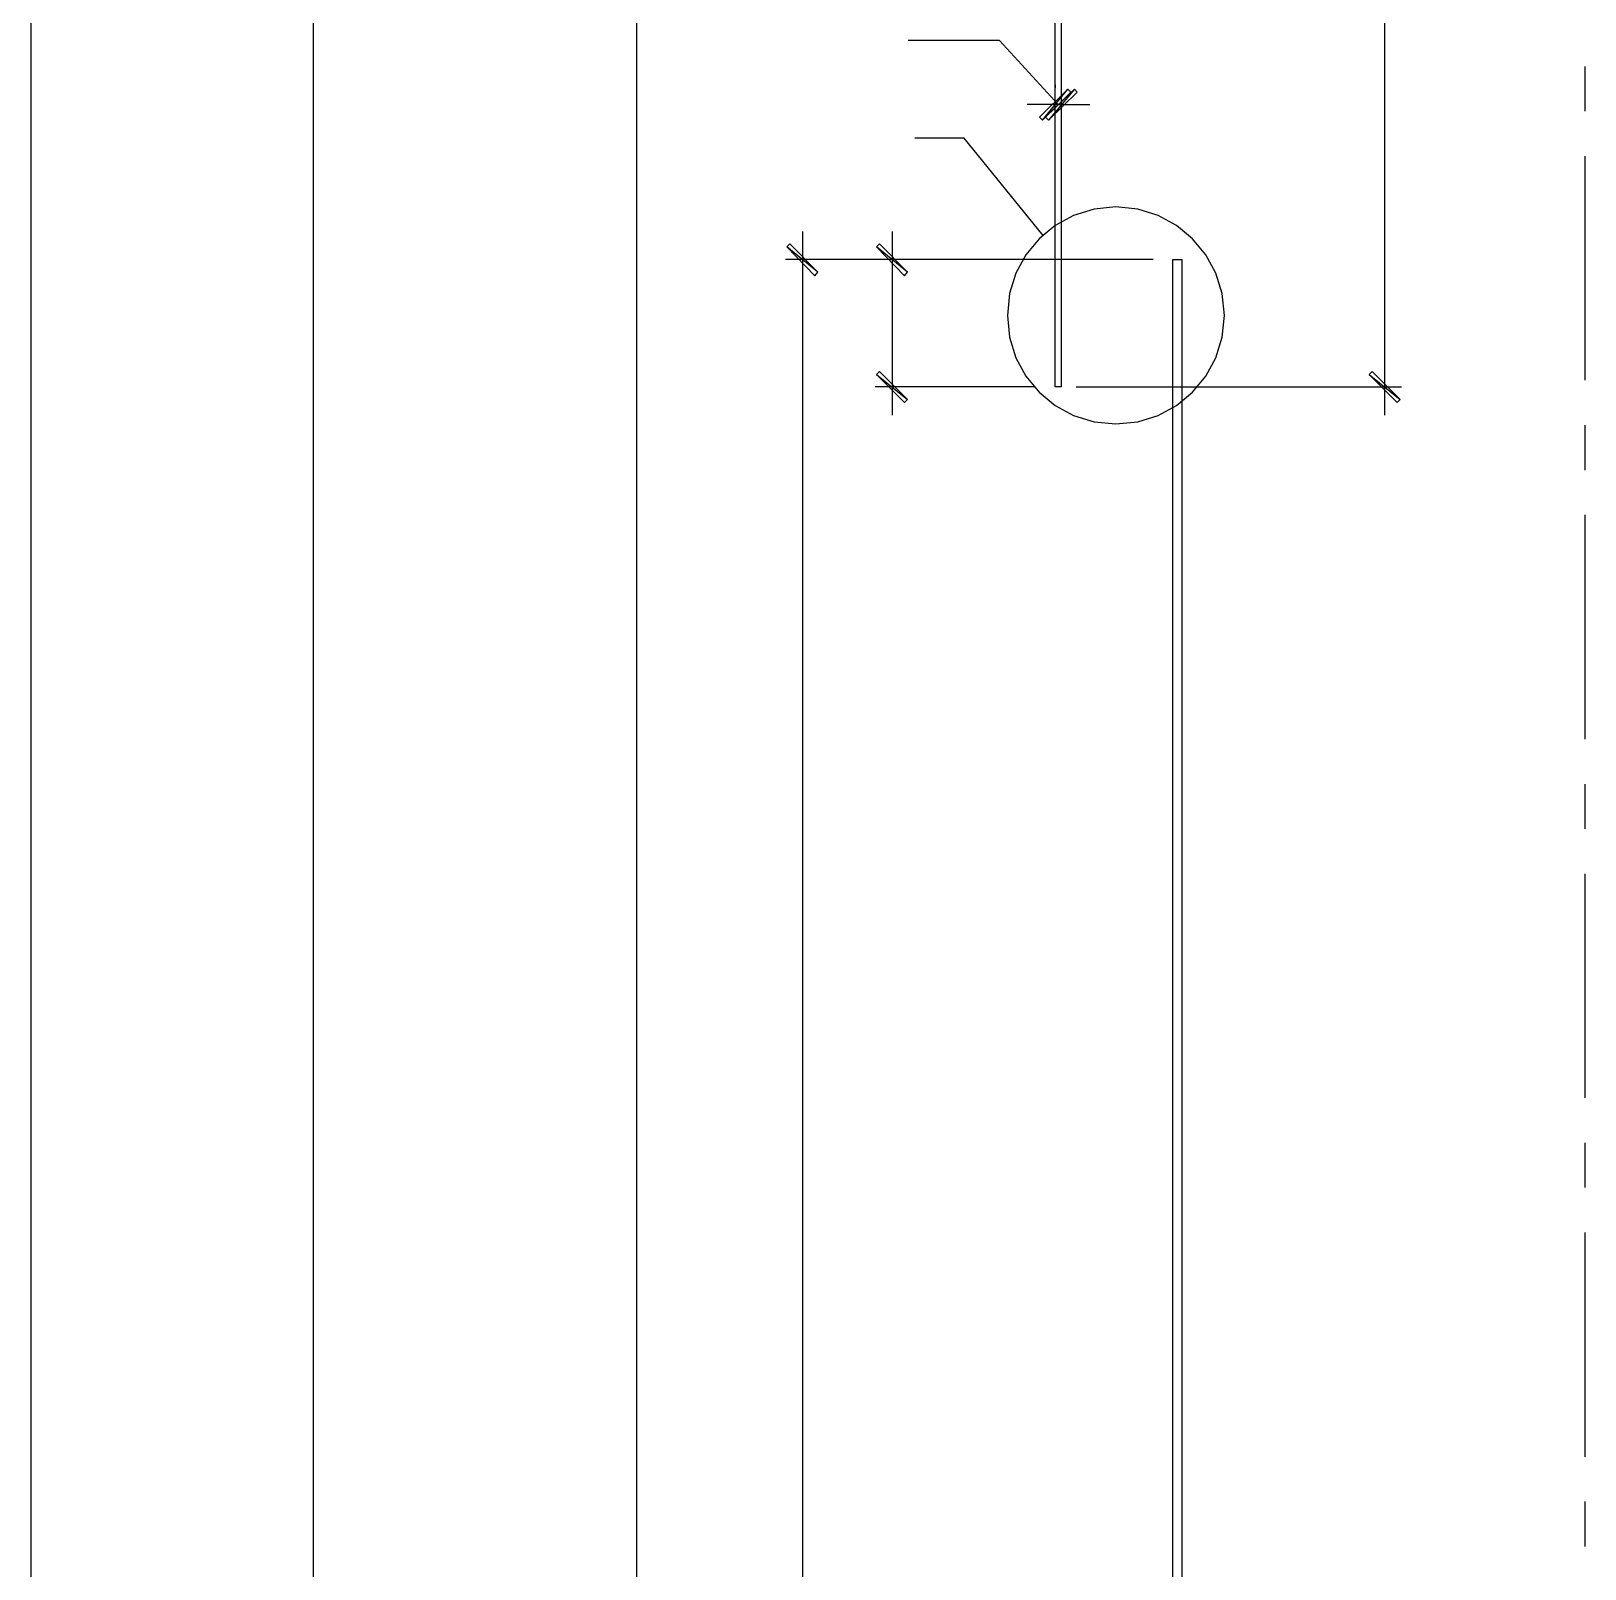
# Model space of a CAD drawing. Extents: x -1 to 315, y 0 to 224.
# Drawn here: x 0 to 29.11, y 167.76 to 196.56 of the extents above; entities that cross this region are included whole.
import ezdxf

# ---------------------------------------------------------------- set-up
doc = ezdxf.new("R2010")
doc.units = 0
doc.header["$MEASUREMENT"] = 0
doc.layers.add('UNDERLAY', color=8, linetype='Continuous')

msp = doc.modelspace()

# ---------------------------------------------------------------- linework, layer by layer
at = {"layer": 'UNDERLAY'}
for p, q in [((0.004, 0), (0.004, 222.502)), ((5.291, 221.191), (5.291, 1.322)), ((11.35, 41.723), (11.35, 206.563)), ((25.362, 206.563), (25.362, 189.37)), ((19.191, 189.897), (19.191, 206.037)), ((19.303, 206.037), (19.303, 189.897)), ((18.149, 196.382), (16.435, 196.382)), ((19.246, 195.183), (18.149, 196.382)), ((29.115, 195.9), (29.115, 195.06)), ((19.426, 195.475), (18.899, 194.948)), ((18.955, 194.892), (19.426, 195.475)), ((18.955, 194.892), (19.426, 195.475)), ((19.482, 195.418), (18.955, 194.892)), ((19.011, 194.948), (19.549, 195.475)), ((19.549, 195.475), (19.067, 194.892)), ((19.549, 195.475), (19.067, 194.892)), ((19.067, 194.892), (19.605, 195.418)), ((19.191, 195.553), (19.191, 195.497)), ((19.303, 195.553), (19.303, 195.497)), ((19.426, 195.475), (19.482, 195.418)), ((19.605, 195.418), (19.549, 195.475)), ((19.191, 195.183), (18.664, 195.183)), ((19.303, 195.183), (19.191, 195.183)), ((19.191, 195.183), (19.303, 195.183)), ((19.303, 195.183), (19.84, 195.183)), ((18.899, 194.948), (18.955, 194.892)), ((19.067, 194.892), (19.011, 194.948)), ((17.488, 194.556), (16.558, 194.556)), ((18.966, 192.73), (17.488, 194.556)), ((29.115, 194.22), (29.115, 190.02)), ((19.536, 193.108), (19.191, 192.921)), ((19.918, 193.227), (19.536, 193.108)), ((20.328, 193.268), (19.918, 193.227)), ((20.737, 193.227), (20.328, 193.268)), ((21.119, 193.108), (20.737, 193.227)), ((21.464, 192.921), (21.119, 193.108)), ((14.453, 192.809), (14.453, 129.838)), ((16.133, 192.809), (16.133, 189.37)), ((19.191, 192.921), (18.89, 192.673)), ((21.765, 192.673), (21.464, 192.921)), ((14.161, 192.518), (14.218, 192.574)), ((14.744, 192.047), (14.161, 192.518)), ((14.161, 192.518), (14.688, 191.98)), ((14.744, 192.047), (14.161, 192.518)), ((14.218, 192.574), (14.744, 192.047)), ((15.841, 192.518), (15.898, 192.574)), ((16.424, 192.047), (15.841, 192.518)), ((15.841, 192.518), (16.368, 191.98)), ((16.424, 192.047), (15.841, 192.518)), ((15.898, 192.574), (16.424, 192.047)), ((18.89, 192.673), (18.642, 192.372)), ((22.013, 192.372), (21.765, 192.673)), ((21.005, 192.282), (14.139, 192.282)), ((21.028, 192.282), (15.819, 192.282)), ((18.642, 192.372), (18.454, 192.026)), ((21.397, 130.365), (21.397, 192.282)), ((21.397, 192.282), (21.543, 192.282)), ((21.42, 192.282), (21.565, 192.282)), ((21.565, 192.282), (21.565, 130.365)), ((22.2, 192.026), (22.013, 192.372)), ((14.688, 191.98), (14.744, 192.047)), ((16.368, 191.98), (16.424, 192.047)), ((18.454, 192.026), (18.336, 191.645)), ((22.319, 191.645), (22.2, 192.026)), ((18.336, 191.645), (18.294, 191.235)), ((22.36, 191.235), (22.319, 191.645)), ((18.294, 191.235), (18.336, 190.826)), ((22.319, 190.826), (22.36, 191.235)), ((18.336, 190.826), (18.454, 190.444)), ((22.2, 190.444), (22.319, 190.826)), ((18.454, 190.444), (18.642, 190.099)), ((22.013, 190.099), (22.2, 190.444)), ((15.898, 190.188), (15.841, 190.132)), ((15.841, 190.132), (16.424, 189.661)), ((15.841, 190.132), (16.424, 189.661)), ((16.368, 189.605), (15.841, 190.132)), ((16.424, 189.661), (15.898, 190.188)), ((18.642, 190.099), (18.89, 189.798)), ((21.765, 189.798), (22.013, 190.099)), ((25.127, 190.188), (25.071, 190.132)), ((25.071, 190.132), (25.653, 189.661)), ((25.071, 190.132), (25.653, 189.661)), ((25.597, 189.605), (25.071, 190.132)), ((25.653, 189.661), (25.127, 190.188)), ((18.798, 189.897), (15.819, 189.897)), ((19.303, 189.897), (19.191, 189.897)), ((19.583, 189.897), (25.676, 189.897)), ((16.424, 189.661), (16.368, 189.605)), ((18.89, 189.798), (19.191, 189.549)), ((19.191, 189.549), (19.536, 189.362)), ((21.119, 189.362), (21.464, 189.549)), ((21.464, 189.549), (21.765, 189.798)), ((25.653, 189.661), (25.597, 189.605)), ((19.536, 189.362), (19.918, 189.243)), ((19.918, 189.243), (20.328, 189.202)), ((20.328, 189.202), (20.737, 189.243)), ((20.737, 189.243), (21.119, 189.362)), ((29.115, 189.18), (29.115, 188.34)), ((29.115, 187.5), (29.115, 183.299)), ((29.115, 182.459), (29.115, 181.619)), ((29.115, 180.779), (29.115, 176.579)), ((29.115, 175.739), (29.115, 174.899)), ((29.115, 174.059), (29.115, 169.859)), ((29.115, 169.019), (29.115, 168.178))]:
    msp.add_line(p, q, dxfattribs=at)

doc.saveas('drawing.dxf')
